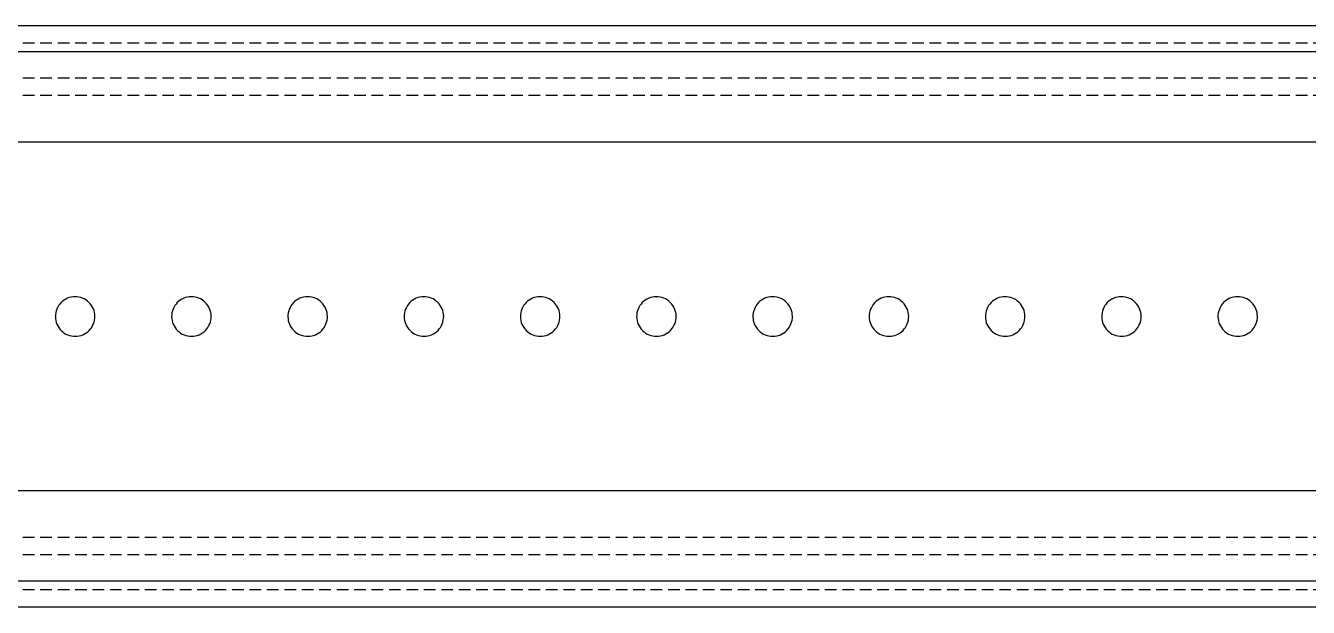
# Model space of a CAD drawing. Header units: metres. Extents: x -200 to 3000, y -1652 to 380.
# Drawn here: x 741.5 to 962.2, y -50 to 50 of the extents above; entities that cross this region are included whole.
import ezdxf

# ---------------------------------------------------------------- set-up
doc = ezdxf.new("R2010")
doc.units = ezdxf.units.M
doc.linetypes.add('DASHED2', pattern=[3, 2, -1])
for name, color, linetype in [('GIZLI', 8, 'DASHED2'), ('GORUNEN', 7, 'Continuous'), ('TEGET', 9, 'Continuous')]:
    doc.layers.add(name, color=color, linetype=linetype)

msp = doc.modelspace()

# ---------------------------------------------------------------- linework, layer by layer
at = {"layer": 'GIZLI'}
for points in [[(2090, 50), (150, 50)], [(2090, 50), (150, 50)], [(2090, 50), (150, 50)], [(2090, 47), (150, 47)], [(2090, 47), (150, 47)], [(2090, 47), (150, 47)], [(2090, 47), (150, 47)], [(2090, 41), (150, 41)], [(2090, 38), (150, 38)], [(2090, 30), (150, 30)], [(748.37, 2.984), (748.085, 2.81), (747.819, 2.608), (747.574, 2.382), (747.352, 2.133), (747.156, 1.863), (746.987, 1.575), (746.847, 1.272), (746.738, 0.957), (746.659, 0.633), (746.613, 0.302), (746.6, -0.031), (746.62, -0.364), (746.672, -0.694), (746.756, -1.017), (746.871, -1.33), (747.016, -1.63), (747.19, -1.915), (747.392, -2.181), (747.618, -2.426), (747.867, -2.648), (748.137, -2.844), (748.425, -3.013), (748.728, -3.153), (749.043, -3.262), (749.367, -3.341), (749.698, -3.387), (750.031, -3.4), (750.364, -3.38), (750.694, -3.328), (751.017, -3.244), (751.33, -3.129), (751.63, -2.984)], [(751.63, -2.984), (751.915, -2.81), (752.181, -2.608), (752.426, -2.382), (752.648, -2.133), (752.844, -1.863), (753.013, -1.575), (753.153, -1.272), (753.262, -0.957), (753.341, -0.633), (753.387, -0.302), (753.4, 0.031), (753.38, 0.364), (753.328, 0.694), (753.244, 1.017), (753.129, 1.33), (752.984, 1.63), (752.81, 1.915), (752.608, 2.181), (752.382, 2.426), (752.133, 2.648), (751.863, 2.844), (751.575, 3.013), (751.272, 3.153), (750.957, 3.262), (750.633, 3.341), (750.302, 3.387), (749.969, 3.4), (749.636, 3.38), (749.306, 3.328), (748.983, 3.244), (748.67, 3.129), (748.37, 2.984)], [(768.37, 2.984), (768.085, 2.81), (767.819, 2.608), (767.574, 2.382), (767.352, 2.133), (767.156, 1.863), (766.987, 1.575), (766.847, 1.272), (766.738, 0.957), (766.659, 0.633), (766.613, 0.302), (766.6, -0.031), (766.62, -0.364), (766.672, -0.694), (766.756, -1.017), (766.871, -1.33), (767.016, -1.63), (767.19, -1.915), (767.392, -2.181), (767.618, -2.426), (767.867, -2.648), (768.137, -2.844), (768.425, -3.013), (768.728, -3.153), (769.043, -3.262), (769.367, -3.341), (769.698, -3.387), (770.031, -3.4), (770.364, -3.38), (770.694, -3.328), (771.017, -3.244), (771.33, -3.129), (771.63, -2.984)], [(771.63, -2.984), (771.915, -2.81), (772.181, -2.608), (772.426, -2.382), (772.648, -2.133), (772.844, -1.863), (773.013, -1.575), (773.153, -1.272), (773.262, -0.957), (773.341, -0.633), (773.387, -0.302), (773.4, 0.031), (773.38, 0.364), (773.328, 0.694), (773.244, 1.017), (773.129, 1.33), (772.984, 1.63), (772.81, 1.915), (772.608, 2.181), (772.382, 2.426), (772.133, 2.648), (771.863, 2.844), (771.575, 3.013), (771.272, 3.153), (770.957, 3.262), (770.633, 3.341), (770.302, 3.387), (769.969, 3.4), (769.636, 3.38), (769.306, 3.328), (768.983, 3.244), (768.67, 3.129), (768.37, 2.984)], [(788.37, 2.984), (788.085, 2.81), (787.819, 2.608), (787.574, 2.382), (787.352, 2.133), (787.156, 1.863), (786.987, 1.575), (786.847, 1.272), (786.738, 0.957), (786.659, 0.633), (786.613, 0.302), (786.6, -0.031), (786.62, -0.364), (786.672, -0.694), (786.756, -1.017), (786.871, -1.33), (787.016, -1.63), (787.19, -1.915), (787.392, -2.181), (787.618, -2.426), (787.867, -2.648), (788.137, -2.844), (788.425, -3.013), (788.728, -3.153), (789.043, -3.262), (789.367, -3.341), (789.698, -3.387), (790.031, -3.4), (790.364, -3.38), (790.694, -3.328), (791.017, -3.244), (791.33, -3.129), (791.63, -2.984)], [(791.63, -2.984), (791.915, -2.81), (792.181, -2.608), (792.426, -2.382), (792.648, -2.133), (792.844, -1.863), (793.013, -1.575), (793.153, -1.272), (793.262, -0.957), (793.341, -0.633), (793.387, -0.302), (793.4, 0.031), (793.38, 0.364), (793.328, 0.694), (793.244, 1.017), (793.129, 1.33), (792.984, 1.63), (792.81, 1.915), (792.608, 2.181), (792.382, 2.426), (792.133, 2.648), (791.863, 2.844), (791.575, 3.013), (791.272, 3.153), (790.957, 3.262), (790.633, 3.341), (790.302, 3.387), (789.969, 3.4), (789.636, 3.38), (789.306, 3.328), (788.983, 3.244), (788.67, 3.129), (788.37, 2.984)], [(808.37, 2.984), (808.085, 2.81), (807.819, 2.608), (807.574, 2.382), (807.352, 2.133), (807.156, 1.863), (806.987, 1.575), (806.847, 1.272), (806.738, 0.957), (806.659, 0.633), (806.613, 0.302), (806.6, -0.031), (806.62, -0.364), (806.672, -0.694), (806.756, -1.017), (806.871, -1.33), (807.016, -1.63), (807.19, -1.915), (807.392, -2.181), (807.618, -2.426), (807.867, -2.648), (808.137, -2.844), (808.425, -3.013), (808.728, -3.153), (809.043, -3.262), (809.367, -3.341), (809.698, -3.387), (810.031, -3.4), (810.364, -3.38), (810.694, -3.328), (811.017, -3.244), (811.33, -3.129), (811.63, -2.984)], [(811.63, -2.984), (811.915, -2.81), (812.181, -2.608), (812.426, -2.382), (812.648, -2.133), (812.844, -1.863), (813.013, -1.575), (813.153, -1.272), (813.262, -0.957), (813.341, -0.633), (813.387, -0.302), (813.4, 0.031), (813.38, 0.364), (813.328, 0.694), (813.244, 1.017), (813.129, 1.33), (812.984, 1.63), (812.81, 1.915), (812.608, 2.181), (812.382, 2.426), (812.133, 2.648), (811.863, 2.844), (811.575, 3.013), (811.272, 3.153), (810.957, 3.262), (810.633, 3.341), (810.302, 3.387), (809.969, 3.4), (809.636, 3.38), (809.306, 3.328), (808.983, 3.244), (808.67, 3.129), (808.37, 2.984)], [(828.37, 2.984), (828.085, 2.81), (827.819, 2.608), (827.574, 2.382), (827.352, 2.133), (827.156, 1.863), (826.987, 1.575), (826.847, 1.272), (826.738, 0.957), (826.659, 0.633), (826.613, 0.302), (826.6, -0.031), (826.62, -0.364), (826.672, -0.694), (826.756, -1.017), (826.871, -1.33), (827.016, -1.63), (827.19, -1.915), (827.392, -2.181), (827.618, -2.426), (827.867, -2.648), (828.137, -2.844), (828.425, -3.013), (828.728, -3.153), (829.043, -3.262), (829.367, -3.341), (829.698, -3.387), (830.031, -3.4), (830.364, -3.38), (830.694, -3.328), (831.017, -3.244), (831.33, -3.129), (831.63, -2.984)], [(831.63, -2.984), (831.915, -2.81), (832.181, -2.608), (832.426, -2.382), (832.648, -2.133), (832.844, -1.863), (833.013, -1.575), (833.153, -1.272), (833.262, -0.957), (833.341, -0.633), (833.387, -0.302), (833.4, 0.031), (833.38, 0.364), (833.328, 0.694), (833.244, 1.017), (833.129, 1.33), (832.984, 1.63), (832.81, 1.915), (832.608, 2.181), (832.382, 2.426), (832.133, 2.648), (831.863, 2.844), (831.575, 3.013), (831.272, 3.153), (830.957, 3.262), (830.633, 3.341), (830.302, 3.387), (829.969, 3.4), (829.636, 3.38), (829.306, 3.328), (828.983, 3.244), (828.67, 3.129), (828.37, 2.984)], [(848.37, 2.984), (848.085, 2.81), (847.819, 2.608), (847.574, 2.382), (847.352, 2.133), (847.156, 1.863), (846.987, 1.575), (846.847, 1.272), (846.738, 0.957), (846.659, 0.633), (846.613, 0.302), (846.6, -0.031), (846.62, -0.364), (846.672, -0.694), (846.756, -1.017), (846.871, -1.33), (847.016, -1.63), (847.19, -1.915), (847.392, -2.181), (847.618, -2.426), (847.867, -2.648), (848.137, -2.844), (848.425, -3.013), (848.728, -3.153), (849.043, -3.262), (849.367, -3.341), (849.698, -3.387), (850.031, -3.4), (850.364, -3.38), (850.694, -3.328), (851.017, -3.244), (851.33, -3.129), (851.63, -2.984)], [(851.63, -2.984), (851.915, -2.81), (852.181, -2.608), (852.426, -2.382), (852.648, -2.133), (852.844, -1.863), (853.013, -1.575), (853.153, -1.272), (853.262, -0.957), (853.341, -0.633), (853.387, -0.302), (853.4, 0.031), (853.38, 0.364), (853.328, 0.694), (853.244, 1.017), (853.129, 1.33), (852.984, 1.63), (852.81, 1.915), (852.608, 2.181), (852.382, 2.426), (852.133, 2.648), (851.863, 2.844), (851.575, 3.013), (851.272, 3.153), (850.957, 3.262), (850.633, 3.341), (850.302, 3.387), (849.969, 3.4), (849.636, 3.38), (849.306, 3.328), (848.983, 3.244), (848.67, 3.129), (848.37, 2.984)], [(868.37, 2.984), (868.085, 2.81), (867.819, 2.608), (867.574, 2.382), (867.352, 2.133), (867.156, 1.863), (866.987, 1.575), (866.847, 1.272), (866.738, 0.957), (866.659, 0.633), (866.613, 0.302), (866.6, -0.031), (866.62, -0.364), (866.672, -0.694), (866.756, -1.017), (866.871, -1.33), (867.016, -1.63), (867.19, -1.915), (867.392, -2.181), (867.618, -2.426), (867.867, -2.648), (868.137, -2.844), (868.425, -3.013), (868.728, -3.153), (869.043, -3.262), (869.367, -3.341), (869.698, -3.387), (870.031, -3.4), (870.364, -3.38), (870.694, -3.328), (871.017, -3.244), (871.33, -3.129), (871.63, -2.984)], [(871.63, -2.984), (871.915, -2.81), (872.181, -2.608), (872.426, -2.382), (872.648, -2.133), (872.844, -1.863), (873.013, -1.575), (873.153, -1.272), (873.262, -0.957), (873.341, -0.633), (873.387, -0.302), (873.4, 0.031), (873.38, 0.364), (873.328, 0.694), (873.244, 1.017), (873.129, 1.33), (872.984, 1.63), (872.81, 1.915), (872.608, 2.181), (872.382, 2.426), (872.133, 2.648), (871.863, 2.844), (871.575, 3.013), (871.272, 3.153), (870.957, 3.262), (870.633, 3.341), (870.302, 3.387), (869.969, 3.4), (869.636, 3.38), (869.306, 3.328), (868.983, 3.244), (868.67, 3.129), (868.37, 2.984)], [(888.37, 2.984), (888.085, 2.81), (887.819, 2.608), (887.574, 2.382), (887.352, 2.133), (887.156, 1.863), (886.987, 1.575), (886.847, 1.272), (886.738, 0.957), (886.659, 0.633), (886.613, 0.302), (886.6, -0.031), (886.62, -0.364), (886.672, -0.694), (886.756, -1.017), (886.871, -1.33), (887.016, -1.63), (887.19, -1.915), (887.392, -2.181), (887.618, -2.426), (887.867, -2.648), (888.137, -2.844), (888.425, -3.013), (888.728, -3.153), (889.043, -3.262), (889.367, -3.341), (889.698, -3.387), (890.031, -3.4), (890.364, -3.38), (890.694, -3.328), (891.017, -3.244), (891.33, -3.129), (891.63, -2.984)], [(891.63, -2.984), (891.915, -2.81), (892.181, -2.608), (892.426, -2.382), (892.648, -2.133), (892.844, -1.863), (893.013, -1.575), (893.153, -1.272), (893.262, -0.957), (893.341, -0.633), (893.387, -0.302), (893.4, 0.031), (893.38, 0.364), (893.328, 0.694), (893.244, 1.017), (893.129, 1.33), (892.984, 1.63), (892.81, 1.915), (892.608, 2.181), (892.382, 2.426), (892.133, 2.648), (891.863, 2.844), (891.575, 3.013), (891.272, 3.153), (890.957, 3.262), (890.633, 3.341), (890.302, 3.387), (889.969, 3.4), (889.636, 3.38), (889.306, 3.328), (888.983, 3.244), (888.67, 3.129), (888.37, 2.984)], [(908.37, 2.984), (908.085, 2.81), (907.819, 2.608), (907.574, 2.382), (907.352, 2.133), (907.156, 1.863), (906.987, 1.575), (906.847, 1.272), (906.738, 0.957), (906.659, 0.633), (906.613, 0.302), (906.6, -0.031), (906.62, -0.364), (906.672, -0.694), (906.756, -1.017), (906.871, -1.33), (907.016, -1.63), (907.19, -1.915), (907.392, -2.181), (907.618, -2.426), (907.867, -2.648), (908.137, -2.844), (908.425, -3.013), (908.728, -3.153), (909.043, -3.262), (909.367, -3.341), (909.698, -3.387), (910.031, -3.4), (910.364, -3.38), (910.694, -3.328), (911.017, -3.244), (911.33, -3.129), (911.63, -2.984)], [(911.63, -2.984), (911.915, -2.81), (912.181, -2.608), (912.426, -2.382), (912.648, -2.133), (912.844, -1.863), (913.013, -1.575), (913.153, -1.272), (913.262, -0.957), (913.341, -0.633), (913.387, -0.302), (913.4, 0.031), (913.38, 0.364), (913.328, 0.694), (913.244, 1.017), (913.129, 1.33), (912.984, 1.63), (912.81, 1.915), (912.608, 2.181), (912.382, 2.426), (912.133, 2.648), (911.863, 2.844), (911.575, 3.013), (911.272, 3.153), (910.957, 3.262), (910.633, 3.341), (910.302, 3.387), (909.969, 3.4), (909.636, 3.38), (909.306, 3.328), (908.983, 3.244), (908.67, 3.129), (908.37, 2.984)], [(928.37, 2.984), (928.085, 2.81), (927.819, 2.608), (927.574, 2.382), (927.352, 2.133), (927.156, 1.863), (926.987, 1.575), (926.847, 1.272), (926.738, 0.957), (926.659, 0.633), (926.613, 0.302), (926.6, -0.031), (926.62, -0.364), (926.672, -0.694), (926.756, -1.017), (926.871, -1.33), (927.016, -1.63), (927.19, -1.915), (927.392, -2.181), (927.618, -2.426), (927.867, -2.648), (928.137, -2.844), (928.425, -3.013), (928.728, -3.153), (929.043, -3.262), (929.367, -3.341), (929.698, -3.387), (930.031, -3.4), (930.364, -3.38), (930.694, -3.328), (931.017, -3.244), (931.33, -3.129), (931.63, -2.984)], [(931.63, -2.984), (931.915, -2.81), (932.181, -2.608), (932.426, -2.382), (932.648, -2.133), (932.844, -1.863), (933.013, -1.575), (933.153, -1.272), (933.262, -0.957), (933.341, -0.633), (933.387, -0.302), (933.4, 0.031), (933.38, 0.364), (933.328, 0.694), (933.244, 1.017), (933.129, 1.33), (932.984, 1.63), (932.81, 1.915), (932.608, 2.181), (932.382, 2.426), (932.133, 2.648), (931.863, 2.844), (931.575, 3.013), (931.272, 3.153), (930.957, 3.262), (930.633, 3.341), (930.302, 3.387), (929.969, 3.4), (929.636, 3.38), (929.306, 3.328), (928.983, 3.244), (928.67, 3.129), (928.37, 2.984)], [(948.37, 2.984), (948.085, 2.81), (947.819, 2.608), (947.574, 2.382), (947.352, 2.133), (947.156, 1.863), (946.987, 1.575), (946.847, 1.272), (946.738, 0.957), (946.659, 0.633), (946.613, 0.302), (946.6, -0.031), (946.62, -0.364), (946.672, -0.694), (946.756, -1.017), (946.871, -1.33), (947.016, -1.63), (947.19, -1.915), (947.392, -2.181), (947.618, -2.426), (947.867, -2.648), (948.137, -2.844), (948.425, -3.013), (948.728, -3.153), (949.043, -3.262), (949.367, -3.341), (949.698, -3.387), (950.031, -3.4), (950.364, -3.38), (950.694, -3.328), (951.017, -3.244), (951.33, -3.129), (951.63, -2.984)], [(951.63, -2.984), (951.915, -2.81), (952.181, -2.608), (952.426, -2.382), (952.648, -2.133), (952.844, -1.863), (953.013, -1.575), (953.153, -1.272), (953.262, -0.957), (953.341, -0.633), (953.387, -0.302), (953.4, 0.031), (953.38, 0.364), (953.328, 0.694), (953.244, 1.017), (953.129, 1.33), (952.984, 1.63), (952.81, 1.915), (952.608, 2.181), (952.382, 2.426), (952.133, 2.648), (951.863, 2.844), (951.575, 3.013), (951.272, 3.153), (950.957, 3.262), (950.633, 3.341), (950.302, 3.387), (949.969, 3.4), (949.636, 3.38), (949.306, 3.328), (948.983, 3.244), (948.67, 3.129), (948.37, 2.984)], [(2090, -30), (150, -30)], [(2090, -38), (150, -38)], [(2090, -41), (150, -41)], [(2090, -47), (150, -47)], [(2090, -47), (150, -47)], [(2090, -47), (150, -47)], [(2090, -47), (150, -47)], [(2090, -50), (150, -50)], [(2090, -50), (150, -50)]]:
    msp.add_lwpolyline(points, dxfattribs=at)
at = {"layer": 'GORUNEN'}
for points in [[(2087, 50), (150, 50)], [(1081.5, 30), (202, 30)], [(748.37, 2.984), (748.085, 2.81), (747.819, 2.608), (747.574, 2.382), (747.352, 2.133), (747.156, 1.863), (746.987, 1.575), (746.847, 1.272), (746.738, 0.957), (746.659, 0.633), (746.613, 0.302), (746.6, -0.031), (746.62, -0.364), (746.672, -0.694), (746.756, -1.017), (746.871, -1.33), (747.016, -1.63), (747.19, -1.915), (747.392, -2.181), (747.618, -2.426), (747.867, -2.648), (748.137, -2.844), (748.425, -3.013), (748.728, -3.153), (749.043, -3.262), (749.367, -3.341), (749.698, -3.387), (750.031, -3.4), (750.364, -3.38), (750.694, -3.328), (751.017, -3.244), (751.33, -3.129), (751.63, -2.984)], [(751.63, -2.984), (751.915, -2.81), (752.181, -2.608), (752.426, -2.382), (752.648, -2.133), (752.844, -1.863), (753.013, -1.575), (753.153, -1.272), (753.262, -0.957), (753.341, -0.633), (753.387, -0.302), (753.4, 0.031), (753.38, 0.364), (753.328, 0.694), (753.244, 1.017), (753.129, 1.33), (752.984, 1.63), (752.81, 1.915), (752.608, 2.181), (752.382, 2.426), (752.133, 2.648), (751.863, 2.844), (751.575, 3.013), (751.272, 3.153), (750.957, 3.262), (750.633, 3.341), (750.302, 3.387), (749.969, 3.4), (749.636, 3.38), (749.306, 3.328), (748.983, 3.244), (748.67, 3.129), (748.37, 2.984)], [(768.37, 2.984), (768.085, 2.81), (767.819, 2.608), (767.574, 2.382), (767.352, 2.133), (767.156, 1.863), (766.987, 1.575), (766.847, 1.272), (766.738, 0.957), (766.659, 0.633), (766.613, 0.302), (766.6, -0.031), (766.62, -0.364), (766.672, -0.694), (766.756, -1.017), (766.871, -1.33), (767.016, -1.63), (767.19, -1.915), (767.392, -2.181), (767.618, -2.426), (767.867, -2.648), (768.137, -2.844), (768.425, -3.013), (768.728, -3.153), (769.043, -3.262), (769.367, -3.341), (769.698, -3.387), (770.031, -3.4), (770.364, -3.38), (770.694, -3.328), (771.017, -3.244), (771.33, -3.129), (771.63, -2.984)], [(771.63, -2.984), (771.915, -2.81), (772.181, -2.608), (772.426, -2.382), (772.648, -2.133), (772.844, -1.863), (773.013, -1.575), (773.153, -1.272), (773.262, -0.957), (773.341, -0.633), (773.387, -0.302), (773.4, 0.031), (773.38, 0.364), (773.328, 0.694), (773.244, 1.017), (773.129, 1.33), (772.984, 1.63), (772.81, 1.915), (772.608, 2.181), (772.382, 2.426), (772.133, 2.648), (771.863, 2.844), (771.575, 3.013), (771.272, 3.153), (770.957, 3.262), (770.633, 3.341), (770.302, 3.387), (769.969, 3.4), (769.636, 3.38), (769.306, 3.328), (768.983, 3.244), (768.67, 3.129), (768.37, 2.984)], [(788.37, 2.984), (788.085, 2.81), (787.819, 2.608), (787.574, 2.382), (787.352, 2.133), (787.156, 1.863), (786.987, 1.575), (786.847, 1.272), (786.738, 0.957), (786.659, 0.633), (786.613, 0.302), (786.6, -0.031), (786.62, -0.364), (786.672, -0.694), (786.756, -1.017), (786.871, -1.33), (787.016, -1.63), (787.19, -1.915), (787.392, -2.181), (787.618, -2.426), (787.867, -2.648), (788.137, -2.844), (788.425, -3.013), (788.728, -3.153), (789.043, -3.262), (789.367, -3.341), (789.698, -3.387), (790.031, -3.4), (790.364, -3.38), (790.694, -3.328), (791.017, -3.244), (791.33, -3.129), (791.63, -2.984)], [(791.63, -2.984), (791.915, -2.81), (792.181, -2.608), (792.426, -2.382), (792.648, -2.133), (792.844, -1.863), (793.013, -1.575), (793.153, -1.272), (793.262, -0.957), (793.341, -0.633), (793.387, -0.302), (793.4, 0.031), (793.38, 0.364), (793.328, 0.694), (793.244, 1.017), (793.129, 1.33), (792.984, 1.63), (792.81, 1.915), (792.608, 2.181), (792.382, 2.426), (792.133, 2.648), (791.863, 2.844), (791.575, 3.013), (791.272, 3.153), (790.957, 3.262), (790.633, 3.341), (790.302, 3.387), (789.969, 3.4), (789.636, 3.38), (789.306, 3.328), (788.983, 3.244), (788.67, 3.129), (788.37, 2.984)], [(808.37, 2.984), (808.085, 2.81), (807.819, 2.608), (807.574, 2.382), (807.352, 2.133), (807.156, 1.863), (806.987, 1.575), (806.847, 1.272), (806.738, 0.957), (806.659, 0.633), (806.613, 0.302), (806.6, -0.031), (806.62, -0.364), (806.672, -0.694), (806.756, -1.017), (806.871, -1.33), (807.016, -1.63), (807.19, -1.915), (807.392, -2.181), (807.618, -2.426), (807.867, -2.648), (808.137, -2.844), (808.425, -3.013), (808.728, -3.153), (809.043, -3.262), (809.367, -3.341), (809.698, -3.387), (810.031, -3.4), (810.364, -3.38), (810.694, -3.328), (811.017, -3.244), (811.33, -3.129), (811.63, -2.984)], [(811.63, -2.984), (811.915, -2.81), (812.181, -2.608), (812.426, -2.382), (812.648, -2.133), (812.844, -1.863), (813.013, -1.575), (813.153, -1.272), (813.262, -0.957), (813.341, -0.633), (813.387, -0.302), (813.4, 0.031), (813.38, 0.364), (813.328, 0.694), (813.244, 1.017), (813.129, 1.33), (812.984, 1.63), (812.81, 1.915), (812.608, 2.181), (812.382, 2.426), (812.133, 2.648), (811.863, 2.844), (811.575, 3.013), (811.272, 3.153), (810.957, 3.262), (810.633, 3.341), (810.302, 3.387), (809.969, 3.4), (809.636, 3.38), (809.306, 3.328), (808.983, 3.244), (808.67, 3.129), (808.37, 2.984)], [(828.37, 2.984), (828.085, 2.81), (827.819, 2.608), (827.574, 2.382), (827.352, 2.133), (827.156, 1.863), (826.987, 1.575), (826.847, 1.272), (826.738, 0.957), (826.659, 0.633), (826.613, 0.302), (826.6, -0.031), (826.62, -0.364), (826.672, -0.694), (826.756, -1.017), (826.871, -1.33), (827.016, -1.63), (827.19, -1.915), (827.392, -2.181), (827.618, -2.426), (827.867, -2.648), (828.137, -2.844), (828.425, -3.013), (828.728, -3.153), (829.043, -3.262), (829.367, -3.341), (829.698, -3.387), (830.031, -3.4), (830.364, -3.38), (830.694, -3.328), (831.017, -3.244), (831.33, -3.129), (831.63, -2.984)], [(831.63, -2.984), (831.915, -2.81), (832.181, -2.608), (832.426, -2.382), (832.648, -2.133), (832.844, -1.863), (833.013, -1.575), (833.153, -1.272), (833.262, -0.957), (833.341, -0.633), (833.387, -0.302), (833.4, 0.031), (833.38, 0.364), (833.328, 0.694), (833.244, 1.017), (833.129, 1.33), (832.984, 1.63), (832.81, 1.915), (832.608, 2.181), (832.382, 2.426), (832.133, 2.648), (831.863, 2.844), (831.575, 3.013), (831.272, 3.153), (830.957, 3.262), (830.633, 3.341), (830.302, 3.387), (829.969, 3.4), (829.636, 3.38), (829.306, 3.328), (828.983, 3.244), (828.67, 3.129), (828.37, 2.984)], [(848.37, 2.984), (848.085, 2.81), (847.819, 2.608), (847.574, 2.382), (847.352, 2.133), (847.156, 1.863), (846.987, 1.575), (846.847, 1.272), (846.738, 0.957), (846.659, 0.633), (846.613, 0.302), (846.6, -0.031), (846.62, -0.364), (846.672, -0.694), (846.756, -1.017), (846.871, -1.33), (847.016, -1.63), (847.19, -1.915), (847.392, -2.181), (847.618, -2.426), (847.867, -2.648), (848.137, -2.844), (848.425, -3.013), (848.728, -3.153), (849.043, -3.262), (849.367, -3.341), (849.698, -3.387), (850.031, -3.4), (850.364, -3.38), (850.694, -3.328), (851.017, -3.244), (851.33, -3.129), (851.63, -2.984)], [(851.63, -2.984), (851.915, -2.81), (852.181, -2.608), (852.426, -2.382), (852.648, -2.133), (852.844, -1.863), (853.013, -1.575), (853.153, -1.272), (853.262, -0.957), (853.341, -0.633), (853.387, -0.302), (853.4, 0.031), (853.38, 0.364), (853.328, 0.694), (853.244, 1.017), (853.129, 1.33), (852.984, 1.63), (852.81, 1.915), (852.608, 2.181), (852.382, 2.426), (852.133, 2.648), (851.863, 2.844), (851.575, 3.013), (851.272, 3.153), (850.957, 3.262), (850.633, 3.341), (850.302, 3.387), (849.969, 3.4), (849.636, 3.38), (849.306, 3.328), (848.983, 3.244), (848.67, 3.129), (848.37, 2.984)], [(868.37, 2.984), (868.085, 2.81), (867.819, 2.608), (867.574, 2.382), (867.352, 2.133), (867.156, 1.863), (866.987, 1.575), (866.847, 1.272), (866.738, 0.957), (866.659, 0.633), (866.613, 0.302), (866.6, -0.031), (866.62, -0.364), (866.672, -0.694), (866.756, -1.017), (866.871, -1.33), (867.016, -1.63), (867.19, -1.915), (867.392, -2.181), (867.618, -2.426), (867.867, -2.648), (868.137, -2.844), (868.425, -3.013), (868.728, -3.153), (869.043, -3.262), (869.367, -3.341), (869.698, -3.387), (870.031, -3.4), (870.364, -3.38), (870.694, -3.328), (871.017, -3.244), (871.33, -3.129), (871.63, -2.984)], [(871.63, -2.984), (871.915, -2.81), (872.181, -2.608), (872.426, -2.382), (872.648, -2.133), (872.844, -1.863), (873.013, -1.575), (873.153, -1.272), (873.262, -0.957), (873.341, -0.633), (873.387, -0.302), (873.4, 0.031), (873.38, 0.364), (873.328, 0.694), (873.244, 1.017), (873.129, 1.33), (872.984, 1.63), (872.81, 1.915), (872.608, 2.181), (872.382, 2.426), (872.133, 2.648), (871.863, 2.844), (871.575, 3.013), (871.272, 3.153), (870.957, 3.262), (870.633, 3.341), (870.302, 3.387), (869.969, 3.4), (869.636, 3.38), (869.306, 3.328), (868.983, 3.244), (868.67, 3.129), (868.37, 2.984)], [(888.37, 2.984), (888.085, 2.81), (887.819, 2.608), (887.574, 2.382), (887.352, 2.133), (887.156, 1.863), (886.987, 1.575), (886.847, 1.272), (886.738, 0.957), (886.659, 0.633), (886.613, 0.302), (886.6, -0.031), (886.62, -0.364), (886.672, -0.694), (886.756, -1.017), (886.871, -1.33), (887.016, -1.63), (887.19, -1.915), (887.392, -2.181), (887.618, -2.426), (887.867, -2.648), (888.137, -2.844), (888.425, -3.013), (888.728, -3.153), (889.043, -3.262), (889.367, -3.341), (889.698, -3.387), (890.031, -3.4), (890.364, -3.38), (890.694, -3.328), (891.017, -3.244), (891.33, -3.129), (891.63, -2.984)], [(891.63, -2.984), (891.915, -2.81), (892.181, -2.608), (892.426, -2.382), (892.648, -2.133), (892.844, -1.863), (893.013, -1.575), (893.153, -1.272), (893.262, -0.957), (893.341, -0.633), (893.387, -0.302), (893.4, 0.031), (893.38, 0.364), (893.328, 0.694), (893.244, 1.017), (893.129, 1.33), (892.984, 1.63), (892.81, 1.915), (892.608, 2.181), (892.382, 2.426), (892.133, 2.648), (891.863, 2.844), (891.575, 3.013), (891.272, 3.153), (890.957, 3.262), (890.633, 3.341), (890.302, 3.387), (889.969, 3.4), (889.636, 3.38), (889.306, 3.328), (888.983, 3.244), (888.67, 3.129), (888.37, 2.984)], [(908.37, 2.984), (908.085, 2.81), (907.819, 2.608), (907.574, 2.382), (907.352, 2.133), (907.156, 1.863), (906.987, 1.575), (906.847, 1.272), (906.738, 0.957), (906.659, 0.633), (906.613, 0.302), (906.6, -0.031), (906.62, -0.364), (906.672, -0.694), (906.756, -1.017), (906.871, -1.33), (907.016, -1.63), (907.19, -1.915), (907.392, -2.181), (907.618, -2.426), (907.867, -2.648), (908.137, -2.844), (908.425, -3.013), (908.728, -3.153), (909.043, -3.262), (909.367, -3.341), (909.698, -3.387), (910.031, -3.4), (910.364, -3.38), (910.694, -3.328), (911.017, -3.244), (911.33, -3.129), (911.63, -2.984)], [(911.63, -2.984), (911.915, -2.81), (912.181, -2.608), (912.426, -2.382), (912.648, -2.133), (912.844, -1.863), (913.013, -1.575), (913.153, -1.272), (913.262, -0.957), (913.341, -0.633), (913.387, -0.302), (913.4, 0.031), (913.38, 0.364), (913.328, 0.694), (913.244, 1.017), (913.129, 1.33), (912.984, 1.63), (912.81, 1.915), (912.608, 2.181), (912.382, 2.426), (912.133, 2.648), (911.863, 2.844), (911.575, 3.013), (911.272, 3.153), (910.957, 3.262), (910.633, 3.341), (910.302, 3.387), (909.969, 3.4), (909.636, 3.38), (909.306, 3.328), (908.983, 3.244), (908.67, 3.129), (908.37, 2.984)], [(928.37, 2.984), (928.085, 2.81), (927.819, 2.608), (927.574, 2.382), (927.352, 2.133), (927.156, 1.863), (926.987, 1.575), (926.847, 1.272), (926.738, 0.957), (926.659, 0.633), (926.613, 0.302), (926.6, -0.031), (926.62, -0.364), (926.672, -0.694), (926.756, -1.017), (926.871, -1.33), (927.016, -1.63), (927.19, -1.915), (927.392, -2.181), (927.618, -2.426), (927.867, -2.648), (928.137, -2.844), (928.425, -3.013), (928.728, -3.153), (929.043, -3.262), (929.367, -3.341), (929.698, -3.387), (930.031, -3.4), (930.364, -3.38), (930.694, -3.328), (931.017, -3.244), (931.33, -3.129), (931.63, -2.984)], [(931.63, -2.984), (931.915, -2.81), (932.181, -2.608), (932.426, -2.382), (932.648, -2.133), (932.844, -1.863), (933.013, -1.575), (933.153, -1.272), (933.262, -0.957), (933.341, -0.633), (933.387, -0.302), (933.4, 0.031), (933.38, 0.364), (933.328, 0.694), (933.244, 1.017), (933.129, 1.33), (932.984, 1.63), (932.81, 1.915), (932.608, 2.181), (932.382, 2.426), (932.133, 2.648), (931.863, 2.844), (931.575, 3.013), (931.272, 3.153), (930.957, 3.262), (930.633, 3.341), (930.302, 3.387), (929.969, 3.4), (929.636, 3.38), (929.306, 3.328), (928.983, 3.244), (928.67, 3.129), (928.37, 2.984)], [(948.37, 2.984), (948.085, 2.81), (947.819, 2.608), (947.574, 2.382), (947.352, 2.133), (947.156, 1.863), (946.987, 1.575), (946.847, 1.272), (946.738, 0.957), (946.659, 0.633), (946.613, 0.302), (946.6, -0.031), (946.62, -0.364), (946.672, -0.694), (946.756, -1.017), (946.871, -1.33), (947.016, -1.63), (947.19, -1.915), (947.392, -2.181), (947.618, -2.426), (947.867, -2.648), (948.137, -2.844), (948.425, -3.013), (948.728, -3.153), (949.043, -3.262), (949.367, -3.341), (949.698, -3.387), (950.031, -3.4), (950.364, -3.38), (950.694, -3.328), (951.017, -3.244), (951.33, -3.129), (951.63, -2.984)], [(951.63, -2.984), (951.915, -2.81), (952.181, -2.608), (952.426, -2.382), (952.648, -2.133), (952.844, -1.863), (953.013, -1.575), (953.153, -1.272), (953.262, -0.957), (953.341, -0.633), (953.387, -0.302), (953.4, 0.031), (953.38, 0.364), (953.328, 0.694), (953.244, 1.017), (953.129, 1.33), (952.984, 1.63), (952.81, 1.915), (952.608, 2.181), (952.382, 2.426), (952.133, 2.648), (951.863, 2.844), (951.575, 3.013), (951.272, 3.153), (950.957, 3.262), (950.633, 3.341), (950.302, 3.387), (949.969, 3.4), (949.636, 3.38), (949.306, 3.328), (948.983, 3.244), (948.67, 3.129), (948.37, 2.984)], [(1081.5, -30), (202, -30)], [(1083.5, -50), (200, -50)], [(1083.5, -50), (200, -50)]]:
    msp.add_lwpolyline(points, dxfattribs=at)
at = {"layer": 'TEGET'}
for points in [[(1081.5, 45.5), (202, 45.5)], [(1081.5, -45.5), (202, -45.5)]]:
    msp.add_lwpolyline(points, dxfattribs=at)

doc.saveas('drawing.dxf')
